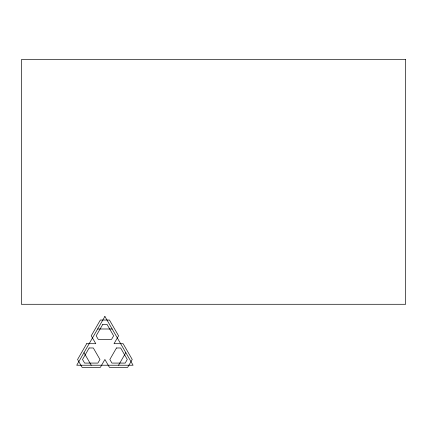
<?xml version="1.0" encoding="UTF-8"?>
<svg xmlns="http://www.w3.org/2000/svg" width="427" height="427" viewBox="0 0 427 427"><rect width="100%" height="100%" fill="white"/><g stroke="black" fill="none" stroke-linecap="round" stroke-linejoin="round"><path stroke-width="0.64" d="M118.567 365.224L125.821 352.659M97.65 328.993L112.157 328.993M83.986 352.659L91.239 365.224M86.686 343.698L77.575 359.475L82.133 367.364L100.35 367.364L104.903 359.475L109.456 367.364L127.673 367.364L132.231 359.475L123.12 343.698L114.014 343.698L118.567 335.809L109.456 320.036L100.35 320.036L91.239 335.809L95.792 343.698L86.686 343.698M104.903 316.428L76.732 365.224L133.075 365.224L104.903 316.428M89.158 347.978L82.523 359.475L84.605 363.083L97.879 363.083L99.961 359.475L93.321 347.978L89.158 347.978M102.822 324.317L96.182 335.809L98.269 339.417L111.538 339.417L113.625 335.809L106.985 324.317L102.822 324.317M116.486 347.978L109.846 359.475L111.927 363.083L125.202 363.083L127.283 359.475L120.649 347.978L116.486 347.978M405.65 59.636L21.35 59.636L21.35 304.286L405.65 304.286L405.65 59.636"/></g></svg>
